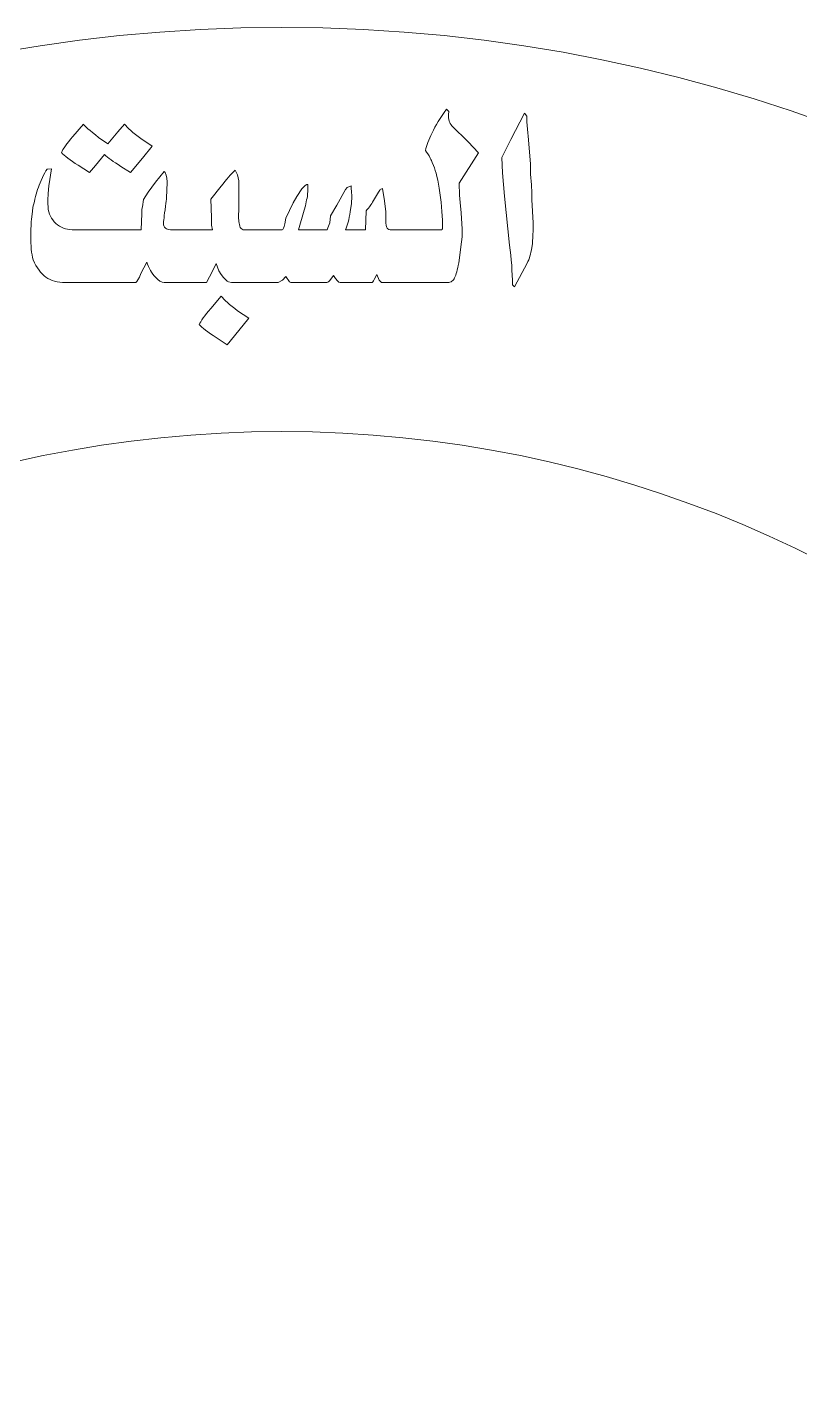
# Model space of a CAD drawing. Header units: millimetres. Extents: x -2159 to -1639, y -1602 to -453.
# Drawn here: x -1749.02 to -1724.93, y -877.41 to -835.24 of the extents above; entities that cross this region are included whole.
import ezdxf

# ---------------------------------------------------------------- set-up
doc = ezdxf.new("R2010")
doc.units = ezdxf.units.MM
doc.header["$MEASUREMENT"] = 0
doc.layers.add('Layer 1', color=7, linetype='Continuous')

msp = doc.modelspace()

# ---------------------------------------------------------------- linework, layer by layer
at = {"layer": 'Layer 1', "color": 250, "lineweight": 9}
for points, knots in [([(-1707.3702, -801.3175), (-1661.2961, -819.9329), (-1639.0364, -872.3735), (-1657.6515, -918.4475), (-1657.6515, -918.4475), (-1676.2666, -964.5215), (-1728.7073, -986.7814), (-1774.7816, -968.1663), (-1774.7816, -968.1663), (-1820.8557, -949.551), (-1843.1153, -897.1104), (-1824.5002, -851.0364), (-1824.5002, -851.0364), (-1805.8851, -804.9622), (-1753.4443, -782.7024), (-1707.3702, -801.3175)], [0, 0, 0, 0, 0.2, 0.2, 0.2, 0.2, 0.4, 0.4, 0.4, 0.4, 0.6, 0.6, 0.6, 0.6, 1, 1, 1, 1]), ([(-1712.4259, -813.8312), (-1673.2631, -829.6542), (-1654.3422, -874.2287), (-1670.1651, -913.3917), (-1670.1651, -913.3917), (-1685.988, -952.5545), (-1730.5627, -971.4753), (-1769.7257, -955.6525), (-1769.7257, -955.6525), (-1808.8886, -939.8299), (-1827.8095, -895.255), (-1811.9866, -856.0922), (-1811.9866, -856.0922), (-1796.1638, -816.9294), (-1751.5891, -798.0085), (-1712.4259, -813.8312)], [0, 0, 0, 0, 0.2, 0.2, 0.2, 0.2, 0.4, 0.4, 0.4, 0.4, 0.6, 0.6, 0.6, 0.6, 1, 1, 1, 1]), ([(-1741.0758, -815.0107), (-1702.5641, -815.0107), (-1671.3443, -846.2304), (-1671.3443, -884.742), (-1671.3443, -884.742), (-1671.3443, -923.2538), (-1702.5641, -954.4732), (-1741.0758, -954.4732), (-1741.0758, -954.4732), (-1779.5876, -954.4732), (-1810.8074, -923.2538), (-1810.8074, -884.742), (-1810.8074, -884.742), (-1810.8074, -846.2304), (-1779.5876, -815.0107), (-1741.0758, -815.0107)], [0, 0, 0, 0, 0.2, 0.2, 0.2, 0.2, 0.4, 0.4, 0.4, 0.4, 0.6, 0.6, 0.6, 0.6, 1, 1, 1, 1]), ([(-1741.0758, -828.5071), (-1710.018, -828.5071), (-1684.8408, -853.6844), (-1684.8408, -884.7422), (-1684.8408, -884.7422), (-1684.8408, -915.7998), (-1710.018, -940.9771), (-1741.0758, -940.9771), (-1741.0758, -940.9771), (-1772.1336, -940.9771), (-1797.3109, -915.7998), (-1797.3109, -884.7422), (-1797.3109, -884.7422), (-1797.3109, -853.6844), (-1772.1336, -828.5071), (-1741.0758, -828.5071)], [0, 0, 0, 0, 0.2, 0.2, 0.2, 0.2, 0.4, 0.4, 0.4, 0.4, 0.6, 0.6, 0.6, 0.6, 1, 1, 1, 1]), ([(-1741.0758, -835.2552), (-1713.745, -835.2552), (-1691.589, -857.4111), (-1691.589, -884.742), (-1691.589, -884.742), (-1691.589, -912.0728), (-1713.745, -934.2287), (-1741.0758, -934.2287), (-1741.0758, -934.2287), (-1768.4068, -934.2287), (-1790.5627, -912.0728), (-1790.5627, -884.742), (-1790.5627, -884.742), (-1790.5627, -857.4111), (-1768.4068, -835.2552), (-1741.0758, -835.2552)], [0, 0, 0, 0, 0.2, 0.2, 0.2, 0.2, 0.4, 0.4, 0.4, 0.4, 0.6, 0.6, 0.6, 0.6, 1, 1, 1, 1]), ([(-1734.949, -839.1678), (-1734.949, -839.1678), (-1735.5515, -840.1104), (-1735.5515, -840.1104), (-1735.5515, -840.1104), (-1735.5515, -840.1104), (-1735.5378, -840.4826), (-1735.5378, -840.4826), (-1735.5378, -840.4826), (-1735.5378, -840.4826), (-1735.5241, -840.7144), (-1735.5241, -840.7144), (-1735.5241, -840.7144), (-1735.5241, -840.7144), (-1735.489, -841.0287), (-1735.489, -841.0287), (-1735.489, -841.0287), (-1735.489, -841.0287), (-1735.457, -841.5474), (-1735.457, -841.5474), (-1735.457, -841.5474), (-1735.457, -841.5474), (-1735.457, -841.7792), (-1735.457, -841.7792), (-1735.457, -841.7792), (-1735.457, -841.7792), (-1735.4753, -841.9362), (-1735.4753, -841.9362), (-1735.4753, -841.9362), (-1735.4753, -841.9362), (-1735.5683, -842.5937), (-1735.5683, -842.5937), (-1735.5683, -842.5937), (-1735.6049, -842.8057), (-1735.6461, -842.9614), (-1735.6934, -843.0589), (-1735.6934, -843.0589), (-1735.7117, -843.1047), (-1735.739, -843.1399), (-1735.7773, -843.1674), (-1735.7773, -843.1674), (-1735.814, -843.1932), (-1735.8612, -843.207), (-1735.9177, -843.207), (-1735.9177, -843.207), (-1735.9177, -843.207), (-1737.1609, -843.207), (-1737.1609, -843.207), (-1737.1609, -843.207), (-1737.1609, -843.207), (-1737.2234, -843.207), (-1737.2234, -843.207), (-1737.2234, -843.207), (-1737.2234, -843.207), (-1737.9557, -843.207), (-1737.9557, -843.207), (-1737.9557, -843.207), (-1737.983, -843.207), (-1738.0105, -843.1825), (-1738.0411, -843.1352), (-1738.0411, -843.1352), (-1738.0411, -843.1352), (-1738.1173, -842.9507), (-1738.1173, -842.9507), (-1738.1173, -842.9507), (-1738.1173, -842.9507), (-1738.2013, -843.1125), (-1738.2013, -843.1125), (-1738.2013, -843.1125), (-1738.2286, -843.175), (-1738.2561, -843.207), (-1738.2867, -843.207), (-1738.2867, -843.207), (-1738.2867, -843.207), (-1739.2613, -843.207), (-1739.2613, -843.207), (-1739.2613, -843.207), (-1739.3056, -843.207), (-1739.3757, -843.1337), (-1739.4703, -842.9873), (-1739.4703, -842.9873), (-1739.4703, -842.9873), (-1739.5832, -843.1415), (-1739.5832, -843.1415), (-1739.5832, -843.1415), (-1739.6244, -843.1856), (-1739.664, -843.207), (-1739.7037, -843.207), (-1739.7037, -843.207), (-1739.7037, -843.207), (-1740.7623, -843.207), (-1740.7623, -843.207), (-1740.7623, -843.207), (-1740.7897, -843.207), (-1740.8157, -843.1993), (-1740.8386, -843.1856), (-1740.8386, -843.1856), (-1740.8386, -843.1856), (-1740.9591, -843.0147), (-1740.9591, -843.0147), (-1740.9591, -843.0147), (-1740.9591, -843.0147), (-1741.0583, -843.1367), (-1741.0583, -843.1367), (-1741.0583, -843.1367), (-1741.0583, -843.1367), (-1741.1926, -843.207), (-1741.1926, -843.207), (-1741.1926, -843.207), (-1741.1926, -843.207), (-1741.5479, -843.207), (-1741.5479, -843.207), (-1741.5479, -843.207), (-1741.5479, -843.207), (-1741.6212, -843.207), (-1741.6212, -843.207), (-1741.6212, -843.207), (-1741.6212, -843.207), (-1742.5243, -843.207), (-1742.5243, -843.207), (-1742.5243, -843.207), (-1742.5243, -843.207), (-1742.6433, -843.207), (-1742.6433, -843.207), (-1742.6433, -843.207), (-1742.6433, -843.207), (-1742.7424, -843.1795), (-1742.7424, -843.1795), (-1742.7424, -843.1795), (-1742.7896, -843.1581), (-1742.8416, -843.1154), (-1742.8995, -843.05), (-1742.8995, -843.05), (-1742.8995, -843.05), (-1742.9697, -842.9552), (-1742.9697, -842.9552), (-1742.9697, -842.9552), (-1742.9697, -842.9552), (-1743.0367, -842.8378), (-1743.0367, -842.8378), (-1743.0367, -842.8378), (-1743.0367, -842.8378), (-1743.1298, -842.6121), (-1743.1298, -842.6121), (-1743.1298, -842.6121), (-1743.1298, -842.6121), (-1743.2381, -842.8486), (-1743.2381, -842.8486), (-1743.2381, -842.8486), (-1743.2381, -842.8486), (-1743.4303, -843.207), (-1743.4303, -843.207), (-1743.4303, -843.207), (-1743.4303, -843.207), (-1744.2571, -843.207), (-1744.2571, -843.207), (-1744.2571, -843.207), (-1744.2571, -843.207), (-1744.303, -843.207), (-1744.303, -843.207), (-1744.303, -843.207), (-1744.303, -843.207), (-1744.7497, -843.207), (-1744.7497, -843.207), (-1744.7497, -843.207), (-1744.829, -843.207), (-1744.9192, -843.152), (-1745.0168, -843.0422), (-1745.0168, -843.0422), (-1745.1344, -842.917), (-1745.2243, -842.7585), (-1745.2897, -842.5663), (-1745.2897, -842.5663), (-1745.2897, -842.5663), (-1745.4683, -842.9262), (-1745.4683, -842.9262), (-1745.4683, -842.9262), (-1745.54, -843.0895), (-1745.5919, -843.1825), (-1745.6253, -843.207), (-1745.6253, -843.207), (-1745.6253, -843.207), (-1747.8235, -843.207), (-1747.8235, -843.207), (-1747.8235, -843.207), (-1748.0676, -843.207), (-1748.2689, -843.1504), (-1748.4276, -843.0392), (-1748.4276, -843.0392), (-1748.5846, -842.9278), (-1748.7174, -842.7478), (-1748.8257, -842.5008), (-1748.8257, -842.5008), (-1748.879, -842.3039), (-1748.9051, -842.0552), (-1748.9051, -841.7547), (-1748.9051, -841.7547), (-1748.9051, -841.6144), (-1748.8959, -841.4422), (-1748.879, -841.236), (-1748.879, -841.236), (-1748.879, -841.236), (-1748.8516, -840.9905), (-1748.8516, -840.9905), (-1748.8516, -840.9905), (-1748.8516, -840.9905), (-1748.8332, -840.8563), (-1748.8332, -840.8563), (-1748.8332, -840.8563), (-1748.8332, -840.8563), (-1748.789, -840.6824), (-1748.789, -840.6824), (-1748.789, -840.6824), (-1748.7449, -840.4733), (-1748.6853, -840.2797), (-1748.6106, -840.1013), (-1748.6106, -840.1013), (-1748.6106, -840.1013), (-1748.5038, -839.8601), (-1748.5038, -839.8601), (-1748.5038, -839.8601), (-1748.5038, -839.8601), (-1748.4626, -839.7886), (-1748.4626, -839.7886), (-1748.4626, -839.7886), (-1748.4626, -839.7886), (-1748.4322, -839.726), (-1748.4322, -839.726), (-1748.4322, -839.726), (-1748.4322, -839.726), (-1748.3863, -839.668), (-1748.3863, -839.668), (-1748.3863, -839.668), (-1748.3863, -839.668), (-1748.2583, -839.6589), (-1748.2583, -839.6589), (-1748.2583, -839.6589), (-1748.2583, -839.6589), (-1748.3422, -840.1943), (-1748.3422, -840.1943), (-1748.3422, -840.1943), (-1748.3422, -840.1943), (-1748.3649, -840.4261), (-1748.3649, -840.4261), (-1748.3649, -840.4261), (-1748.3649, -840.4261), (-1748.3742, -840.635), (-1748.3742, -840.635), (-1748.3742, -840.635), (-1748.3742, -840.635), (-1748.3742, -840.7434), (-1748.3742, -840.7434), (-1748.3742, -840.7434), (-1748.3742, -840.7434), (-1748.3649, -840.8548), (-1748.3649, -840.8548), (-1748.3649, -840.8548), (-1748.3467, -841.0592), (-1748.266, -841.2286), (-1748.121, -841.3612), (-1748.121, -841.3612), (-1747.9776, -841.494), (-1747.8066, -841.5596), (-1747.6101, -841.5596), (-1747.6101, -841.5596), (-1747.6101, -841.5596), (-1745.4652, -841.5596), (-1745.4652, -841.5596), (-1745.4652, -841.5596), (-1745.4652, -841.5596), (-1745.447, -841.3003), (-1745.447, -841.3003), (-1745.447, -841.3003), (-1745.447, -841.3003), (-1745.4423, -841.0638), (-1745.4423, -841.0638), (-1745.4423, -841.0638), (-1745.4423, -840.954), (-1745.4363, -840.8822), (-1745.424, -840.8487), (-1745.424, -840.8487), (-1745.424, -840.8487), (-1745.389, -840.6214), (-1745.389, -840.6214), (-1745.389, -840.6214), (-1745.389, -840.6214), (-1745.2411, -840.388), (-1745.2411, -840.388), (-1745.2411, -840.388), (-1745.2411, -840.388), (-1745.0136, -840.0752), (-1745.0136, -840.0752), (-1745.0136, -840.0752), (-1745.0136, -840.0752), (-1744.7407, -839.7443), (-1744.7407, -839.7443), (-1744.7407, -839.7443), (-1744.7407, -839.7443), (-1744.7178, -839.781), (-1744.7178, -839.781), (-1744.7178, -839.781), (-1744.7178, -839.781), (-1744.678, -839.8617), (-1744.678, -839.8617), (-1744.678, -839.8617), (-1744.678, -839.8617), (-1744.6598, -839.9502), (-1744.6598, -839.9502), (-1744.6598, -839.9502), (-1744.6598, -839.9502), (-1744.6553, -840.0661), (-1744.6553, -840.0661), (-1744.6553, -840.0661), (-1744.6553, -840.0661), (-1744.6644, -840.3438), (-1744.6644, -840.3438), (-1744.6644, -840.3438), (-1744.6644, -840.3438), (-1744.6737, -840.5497), (-1744.6737, -840.5497), (-1744.6737, -840.5497), (-1744.6737, -840.6122), (-1744.6827, -840.7052), (-1744.701, -840.8304), (-1744.701, -840.8304), (-1744.7453, -841.1355), (-1744.7666, -841.3139), (-1744.7666, -841.3674), (-1744.7666, -841.3674), (-1744.7666, -841.4207), (-1744.7483, -841.4681), (-1744.7087, -841.5107), (-1744.7087, -841.5107), (-1744.6673, -841.5426), (-1744.6157, -841.5596), (-1744.553, -841.5596), (-1744.553, -841.5596), (-1744.553, -841.5596), (-1744.303, -841.5596), (-1744.303, -841.5596), (-1744.303, -841.5596), (-1744.303, -841.5596), (-1744.2571, -841.5596), (-1744.2571, -841.5596), (-1744.2571, -841.5596), (-1744.2571, -841.5596), (-1743.2397, -841.5596), (-1743.2397, -841.5596), (-1743.2397, -841.5596), (-1743.2397, -841.5596), (-1743.2686, -841.4131), (-1743.2686, -841.4131), (-1743.2686, -841.4131), (-1743.2686, -841.4131), (-1743.2686, -841.1766), (-1743.2686, -841.1766), (-1743.2686, -841.1766), (-1743.2686, -841.1766), (-1743.2961, -840.606), (-1743.2961, -840.606), (-1743.2961, -840.606), (-1743.2961, -840.606), (-1742.9697, -840.2004), (-1742.9697, -840.2004), (-1742.9697, -840.2004), (-1742.8081, -839.9928), (-1742.6617, -839.8267), (-1742.5319, -839.7016), (-1742.5319, -839.7016), (-1742.5319, -839.7016), (-1742.4618, -839.8481), (-1742.4618, -839.8481), (-1742.4618, -839.8481), (-1742.4618, -839.8481), (-1742.4173, -840.0402), (-1742.4173, -840.0402), (-1742.4173, -840.0402), (-1742.4173, -840.0402), (-1742.4173, -840.3071), (-1742.4173, -840.3071), (-1742.4173, -840.3071), (-1742.4173, -840.3071), (-1742.4173, -840.6275), (-1742.4173, -840.6275), (-1742.4173, -840.6275), (-1742.4173, -840.6275), (-1742.4173, -840.8915), (-1742.4173, -840.8915), (-1742.4173, -840.8915), (-1742.4173, -840.8915), (-1742.4265, -841.1721), (-1742.4265, -841.1721), (-1742.4265, -841.1721), (-1742.4265, -841.1721), (-1742.4173, -841.3048), (-1742.4173, -841.3048), (-1742.4173, -841.3048), (-1742.4173, -841.3048), (-1742.3901, -841.4482), (-1742.3901, -841.4482), (-1742.3901, -841.4482), (-1742.3732, -841.5107), (-1742.335, -841.5474), (-1742.2786, -841.5596), (-1742.2786, -841.5596), (-1742.2786, -841.5596), (-1741.6212, -841.5596), (-1741.6212, -841.5596), (-1741.6212, -841.5596), (-1741.6212, -841.5596), (-1741.5479, -841.5596), (-1741.5479, -841.5596), (-1741.5479, -841.5596), (-1741.5479, -841.5596), (-1741.0674, -841.5596), (-1741.0674, -841.5596), (-1741.0674, -841.5596), (-1741.0399, -841.5596), (-1741.0142, -841.5), (-1740.9866, -841.3809), (-1740.9866, -841.3809), (-1740.9866, -841.3809), (-1740.9591, -841.2011), (-1740.9591, -841.2011), (-1740.9591, -841.2011), (-1740.9591, -841.2011), (-1740.7227, -840.7267), (-1740.7227, -840.7267), (-1740.7227, -840.7267), (-1740.7227, -840.7267), (-1740.6161, -840.5207), (-1740.6161, -840.5207), (-1740.6161, -840.5207), (-1740.6161, -840.5207), (-1740.4543, -840.2889), (-1740.4543, -840.2889), (-1740.4543, -840.2889), (-1740.3749, -840.1897), (-1740.3123, -840.1439), (-1740.2666, -840.1501), (-1740.2666, -840.1501), (-1740.2666, -840.1501), (-1740.268, -840.1897), (-1740.268, -840.1897), (-1740.268, -840.1897), (-1740.268, -840.1897), (-1740.268, -840.2401), (-1740.268, -840.2401), (-1740.268, -840.2401), (-1740.268, -840.2401), (-1740.268, -840.3163), (-1740.268, -840.3163), (-1740.268, -840.3163), (-1740.268, -840.3163), (-1740.2666, -840.3743), (-1740.2666, -840.3743), (-1740.2666, -840.3743), (-1740.2666, -840.3743), (-1740.2757, -840.4323), (-1740.2757, -840.4323), (-1740.2757, -840.4323), (-1740.2757, -840.4826), (-1740.2865, -840.5482), (-1740.3077, -840.629), (-1740.3077, -840.629), (-1740.3077, -840.629), (-1740.343, -840.812), (-1740.343, -840.812), (-1740.343, -840.812), (-1740.343, -840.812), (-1740.3826, -840.9554), (-1740.3826, -840.9554), (-1740.3826, -840.9554), (-1740.3826, -840.9554), (-1740.558, -841.5596), (-1740.558, -841.5596), (-1740.558, -841.5596), (-1740.558, -841.5596), (-1739.664, -841.5596), (-1739.664, -841.5596), (-1739.664, -841.5596), (-1739.664, -841.5596), (-1739.6412, -841.5061), (-1739.6412, -841.5061), (-1739.6412, -841.5061), (-1739.6412, -841.5061), (-1739.5787, -841.346), (-1739.5787, -841.346), (-1739.5787, -841.346), (-1739.5787, -841.346), (-1739.565, -841.1309), (-1739.565, -841.1309), (-1739.565, -841.1309), (-1739.565, -841.1309), (-1739.3649, -840.7922), (-1739.3649, -840.7922), (-1739.3649, -840.7922), (-1739.3649, -840.7922), (-1739.0921, -840.301), (-1739.0921, -840.301), (-1739.0921, -840.301), (-1739.0921, -840.301), (-1739.0387, -840.2431), (-1739.0387, -840.2431), (-1739.0387, -840.2431), (-1739.0387, -840.2431), (-1738.9181, -840.1943), (-1738.9181, -840.1943), (-1738.9181, -840.1943), (-1738.9181, -840.2964), (-1738.915, -840.3499), (-1738.9091, -840.3559), (-1738.9091, -840.3559), (-1738.9091, -840.3559), (-1738.8998, -840.5207), (-1738.8998, -840.5207), (-1738.8998, -840.5207), (-1738.8998, -840.5207), (-1738.912, -840.7389), (-1738.912, -840.7389), (-1738.912, -840.7389), (-1738.912, -840.7389), (-1738.9471, -840.9982), (-1738.9471, -840.9982), (-1738.9471, -840.9982), (-1738.9823, -841.2407), (-1739.031, -841.4284), (-1739.095, -841.5596), (-1739.095, -841.5596), (-1739.095, -841.5596), (-1738.4727, -841.5596), (-1738.4727, -841.5596), (-1738.4727, -841.5596), (-1738.4727, -841.5596), (-1738.4544, -840.9692), (-1738.4544, -840.9692), (-1738.4544, -840.9692), (-1738.3827, -840.9006), (-1738.3171, -840.812), (-1738.2546, -840.7007), (-1738.2546, -840.7007), (-1738.2546, -840.7007), (-1738.0716, -840.388), (-1738.0716, -840.388), (-1738.0716, -840.388), (-1738.0716, -840.388), (-1738.0273, -840.3254), (-1738.0273, -840.3254), (-1738.0273, -840.3254), (-1738.0074, -840.3056), (-1737.977, -840.2874), (-1737.9389, -840.2721), (-1737.9389, -840.2721), (-1737.9389, -840.2721), (-1737.8809, -840.6611), (-1737.8809, -840.6611), (-1737.8809, -840.6611), (-1737.8809, -840.6611), (-1737.8413, -841.0057), (-1737.8413, -841.0057), (-1737.8413, -841.0057), (-1737.8413, -841.0057), (-1737.8413, -841.198), (-1737.8413, -841.198), (-1737.8413, -841.198), (-1737.8413, -841.3201), (-1737.8321, -841.4101), (-1737.8137, -841.4696), (-1737.8137, -841.4696), (-1737.797, -841.529), (-1737.7604, -841.5596), (-1737.707, -841.5596), (-1737.707, -841.5596), (-1737.707, -841.5596), (-1737.2234, -841.5596), (-1737.2234, -841.5596), (-1737.2234, -841.5596), (-1737.2234, -841.5596), (-1737.1609, -841.5596), (-1737.1609, -841.5596), (-1737.1609, -841.5596), (-1737.1609, -841.5596), (-1736.1144, -841.5596), (-1736.1144, -841.5596), (-1736.1144, -841.5596), (-1736.1144, -841.5596), (-1736.0976, -841.5596), (-1736.0976, -841.5596), (-1736.0976, -841.5596), (-1736.0976, -841.5596), (-1736.0794, -841.5457), (-1736.0794, -841.5457), (-1736.0794, -841.5457), (-1736.0794, -841.5457), (-1736.0702, -841.532), (-1736.0702, -841.532), (-1736.0702, -841.532), (-1736.0702, -841.1828), (-1736.0976, -840.8091), (-1736.1527, -840.4124), (-1736.1527, -840.4124), (-1736.2073, -840.0142), (-1736.2746, -839.7306), (-1736.3524, -839.5597), (-1736.3524, -839.5597), (-1736.3524, -839.5597), (-1736.392, -839.4606), (-1736.392, -839.4606), (-1736.392, -839.4606), (-1736.4013, -839.4224), (-1736.4226, -839.3798), (-1736.4546, -839.3309), (-1736.4546, -839.3309), (-1736.505, -839.2333), (-1736.5553, -839.1509), (-1736.6071, -839.0853), (-1736.6071, -839.0853), (-1736.5736, -838.9419), (-1736.5033, -838.7589), (-1736.3966, -838.5362), (-1736.3966, -838.5362), (-1736.2884, -838.3134), (-1736.1403, -838.0695), (-1735.9481, -837.807), (-1735.9481, -837.807), (-1735.9481, -837.807), (-1735.8781, -837.8696), (-1735.8781, -837.8696), (-1735.8781, -837.8696), (-1735.8781, -837.8696), (-1735.8871, -837.9688), (-1735.8871, -837.9688), (-1735.8871, -837.9688), (-1735.8871, -837.9688), (-1735.8871, -838.0755), (-1735.8871, -838.0755), (-1735.8871, -838.0755), (-1735.8871, -838.0755), (-1735.8597, -838.1777), (-1735.8597, -838.1777), (-1735.8597, -838.1777), (-1735.8459, -838.2233), (-1735.8184, -838.2723), (-1735.7803, -838.3257), (-1735.7803, -838.3257), (-1735.7803, -838.3257), (-1735.2754, -838.8184), (-1735.2754, -838.8184), (-1735.2754, -838.8184), (-1735.2754, -838.8184), (-1734.949, -839.1678), (-1734.949, -839.1678)], [0, 0, 0, 0, 0.0060976, 0.0060976, 0.0060976, 0.0060976, 0.0121951, 0.0121951, 0.0121951, 0.0121951, 0.0182927, 0.0182927, 0.0182927, 0.0182927, 0.0243902, 0.0243902, 0.0243902, 0.0243902, 0.0304878, 0.0304878, 0.0304878, 0.0304878, 0.0365854, 0.0365854, 0.0365854, 0.0365854, 0.0426829, 0.0426829, 0.0426829, 0.0426829, 0.0487805, 0.0487805, 0.0487805, 0.0487805, 0.054878, 0.054878, 0.054878, 0.054878, 0.0609756, 0.0609756, 0.0609756, 0.0609756, 0.0670732, 0.0670732, 0.0670732, 0.0670732, 0.0731707, 0.0731707, 0.0731707, 0.0731707, 0.0792683, 0.0792683, 0.0792683, 0.0792683, 0.0853659, 0.0853659, 0.0853659, 0.0853659, 0.0914634, 0.0914634, 0.0914634, 0.0914634, 0.097561, 0.097561, 0.097561, 0.097561, 0.1036585, 0.1036585, 0.1036585, 0.1036585, 0.1097561, 0.1097561, 0.1097561, 0.1097561, 0.1158537, 0.1158537, 0.1158537, 0.1158537, 0.1219512, 0.1219512, 0.1219512, 0.1219512, 0.1280488, 0.1280488, 0.1280488, 0.1280488, 0.1341463, 0.1341463, 0.1341463, 0.1341463, 0.1402439, 0.1402439, 0.1402439, 0.1402439, 0.1463415, 0.1463415, 0.1463415, 0.1463415, 0.152439, 0.152439, 0.152439, 0.152439, 0.1585366, 0.1585366, 0.1585366, 0.1585366, 0.1646341, 0.1646341, 0.1646341, 0.1646341, 0.1707317, 0.1707317, 0.1707317, 0.1707317, 0.1768293, 0.1768293, 0.1768293, 0.1768293, 0.1829268, 0.1829268, 0.1829268, 0.1829268, 0.1890244, 0.1890244, 0.1890244, 0.1890244, 0.195122, 0.195122, 0.195122, 0.195122, 0.2012195, 0.2012195, 0.2012195, 0.2012195, 0.2073171, 0.2073171, 0.2073171, 0.2073171, 0.2134146, 0.2134146, 0.2134146, 0.2134146, 0.2195122, 0.2195122, 0.2195122, 0.2195122, 0.2256098, 0.2256098, 0.2256098, 0.2256098, 0.2317073, 0.2317073, 0.2317073, 0.2317073, 0.2378049, 0.2378049, 0.2378049, 0.2378049, 0.2439024, 0.2439024, 0.2439024, 0.2439024, 0.25, 0.25, 0.25, 0.25, 0.2560976, 0.2560976, 0.2560976, 0.2560976, 0.2621951, 0.2621951, 0.2621951, 0.2621951, 0.2682927, 0.2682927, 0.2682927, 0.2682927, 0.2743902, 0.2743902, 0.2743902, 0.2743902, 0.2804878, 0.2804878, 0.2804878, 0.2804878, 0.2865854, 0.2865854, 0.2865854, 0.2865854, 0.2926829, 0.2926829, 0.2926829, 0.2926829, 0.2987805, 0.2987805, 0.2987805, 0.2987805, 0.304878, 0.304878, 0.304878, 0.304878, 0.3109756, 0.3109756, 0.3109756, 0.3109756, 0.3170732, 0.3170732, 0.3170732, 0.3170732, 0.3231707, 0.3231707, 0.3231707, 0.3231707, 0.3292683, 0.3292683, 0.3292683, 0.3292683, 0.3353659, 0.3353659, 0.3353659, 0.3353659, 0.3414634, 0.3414634, 0.3414634, 0.3414634, 0.347561, 0.347561, 0.347561, 0.347561, 0.3536585, 0.3536585, 0.3536585, 0.3536585, 0.3597561, 0.3597561, 0.3597561, 0.3597561, 0.3658537, 0.3658537, 0.3658537, 0.3658537, 0.3719512, 0.3719512, 0.3719512, 0.3719512, 0.3780488, 0.3780488, 0.3780488, 0.3780488, 0.3841463, 0.3841463, 0.3841463, 0.3841463, 0.3902439, 0.3902439, 0.3902439, 0.3902439, 0.3963415, 0.3963415, 0.3963415, 0.3963415, 0.402439, 0.402439, 0.402439, 0.402439, 0.4085366, 0.4085366, 0.4085366, 0.4085366, 0.4146341, 0.4146341, 0.4146341, 0.4146341, 0.4207317, 0.4207317, 0.4207317, 0.4207317, 0.4268293, 0.4268293, 0.4268293, 0.4268293, 0.4329268, 0.4329268, 0.4329268, 0.4329268, 0.4390244, 0.4390244, 0.4390244, 0.4390244, 0.445122, 0.445122, 0.445122, 0.445122, 0.4512195, 0.4512195, 0.4512195, 0.4512195, 0.4573171, 0.4573171, 0.4573171, 0.4573171, 0.4634146, 0.4634146, 0.4634146, 0.4634146, 0.4695122, 0.4695122, 0.4695122, 0.4695122, 0.4756098, 0.4756098, 0.4756098, 0.4756098, 0.4817073, 0.4817073, 0.4817073, 0.4817073, 0.4878049, 0.4878049, 0.4878049, 0.4878049, 0.4939024, 0.4939024, 0.4939024, 0.4939024, 0.5, 0.5, 0.5, 0.5, 0.5060976, 0.5060976, 0.5060976, 0.5060976, 0.5121951, 0.5121951, 0.5121951, 0.5121951, 0.5182927, 0.5182927, 0.5182927, 0.5182927, 0.5243902, 0.5243902, 0.5243902, 0.5243902, 0.5304878, 0.5304878, 0.5304878, 0.5304878, 0.5365854, 0.5365854, 0.5365854, 0.5365854, 0.5426829, 0.5426829, 0.5426829, 0.5426829, 0.5487805, 0.5487805, 0.5487805, 0.5487805, 0.554878, 0.554878, 0.554878, 0.554878, 0.5609756, 0.5609756, 0.5609756, 0.5609756, 0.5670732, 0.5670732, 0.5670732, 0.5670732, 0.5731707, 0.5731707, 0.5731707, 0.5731707, 0.5792683, 0.5792683, 0.5792683, 0.5792683, 0.5853659, 0.5853659, 0.5853659, 0.5853659, 0.5914634, 0.5914634, 0.5914634, 0.5914634, 0.597561, 0.597561, 0.597561, 0.597561, 0.6036585, 0.6036585, 0.6036585, 0.6036585, 0.6097561, 0.6097561, 0.6097561, 0.6097561, 0.6158537, 0.6158537, 0.6158537, 0.6158537, 0.6219512, 0.6219512, 0.6219512, 0.6219512, 0.6280488, 0.6280488, 0.6280488, 0.6280488, 0.6341463, 0.6341463, 0.6341463, 0.6341463, 0.6402439, 0.6402439, 0.6402439, 0.6402439, 0.6463415, 0.6463415, 0.6463415, 0.6463415, 0.652439, 0.652439, 0.652439, 0.652439, 0.6585366, 0.6585366, 0.6585366, 0.6585366, 0.6646341, 0.6646341, 0.6646341, 0.6646341, 0.6707317, 0.6707317, 0.6707317, 0.6707317, 0.6768293, 0.6768293, 0.6768293, 0.6768293, 0.6829268, 0.6829268, 0.6829268, 0.6829268, 0.6890244, 0.6890244, 0.6890244, 0.6890244, 0.695122, 0.695122, 0.695122, 0.695122, 0.7012195, 0.7012195, 0.7012195, 0.7012195, 0.7073171, 0.7073171, 0.7073171, 0.7073171, 0.7134146, 0.7134146, 0.7134146, 0.7134146, 0.7195122, 0.7195122, 0.7195122, 0.7195122, 0.7256098, 0.7256098, 0.7256098, 0.7256098, 0.7317073, 0.7317073, 0.7317073, 0.7317073, 0.7378049, 0.7378049, 0.7378049, 0.7378049, 0.7439024, 0.7439024, 0.7439024, 0.7439024, 0.75, 0.75, 0.75, 0.75, 0.7560976, 0.7560976, 0.7560976, 0.7560976, 0.7621951, 0.7621951, 0.7621951, 0.7621951, 0.7682927, 0.7682927, 0.7682927, 0.7682927, 0.7743902, 0.7743902, 0.7743902, 0.7743902, 0.7804878, 0.7804878, 0.7804878, 0.7804878, 0.7865854, 0.7865854, 0.7865854, 0.7865854, 0.7926829, 0.7926829, 0.7926829, 0.7926829, 0.7987805, 0.7987805, 0.7987805, 0.7987805, 0.804878, 0.804878, 0.804878, 0.804878, 0.8109756, 0.8109756, 0.8109756, 0.8109756, 0.8170732, 0.8170732, 0.8170732, 0.8170732, 0.8231707, 0.8231707, 0.8231707, 0.8231707, 0.8292683, 0.8292683, 0.8292683, 0.8292683, 0.8353659, 0.8353659, 0.8353659, 0.8353659, 0.8414634, 0.8414634, 0.8414634, 0.8414634, 0.847561, 0.847561, 0.847561, 0.847561, 0.8536585, 0.8536585, 0.8536585, 0.8536585, 0.8597561, 0.8597561, 0.8597561, 0.8597561, 0.8658537, 0.8658537, 0.8658537, 0.8658537, 0.8719512, 0.8719512, 0.8719512, 0.8719512, 0.8780488, 0.8780488, 0.8780488, 0.8780488, 0.8841463, 0.8841463, 0.8841463, 0.8841463, 0.8902439, 0.8902439, 0.8902439, 0.8902439, 0.8963415, 0.8963415, 0.8963415, 0.8963415, 0.902439, 0.902439, 0.902439, 0.902439, 0.9085366, 0.9085366, 0.9085366, 0.9085366, 0.9146341, 0.9146341, 0.9146341, 0.9146341, 0.9207317, 0.9207317, 0.9207317, 0.9207317, 0.9268293, 0.9268293, 0.9268293, 0.9268293, 0.9329268, 0.9329268, 0.9329268, 0.9329268, 0.9390244, 0.9390244, 0.9390244, 0.9390244, 0.945122, 0.945122, 0.945122, 0.945122, 0.9512195, 0.9512195, 0.9512195, 0.9512195, 0.9573171, 0.9573171, 0.9573171, 0.9573171, 0.9634146, 0.9634146, 0.9634146, 0.9634146, 0.9695122, 0.9695122, 0.9695122, 0.9695122, 0.9756098, 0.9756098, 0.9756098, 0.9756098, 0.9817073, 0.9817073, 0.9817073, 0.9817073, 0.9878049, 0.9878049, 0.9878049, 0.9878049, 1, 1, 1, 1]), ([(-1733.2467, -841.3444), (-1733.2467, -841.7136), (-1733.262, -841.9714), (-1733.2924, -842.1178), (-1733.2924, -842.1178), (-1733.3199, -842.3085), (-1733.3656, -842.4703), (-1733.4327, -842.6014), (-1733.4327, -842.6014), (-1733.4327, -842.6014), (-1733.8247, -843.3351), (-1733.8247, -843.3351), (-1733.8247, -843.3351), (-1733.8247, -843.3351), (-1733.895, -843.2817), (-1733.895, -843.2817), (-1733.895, -843.2817), (-1733.895, -842.8699), (-1733.924, -842.4564), (-1733.982, -842.0416), (-1733.982, -842.0416), (-1733.982, -842.0416), (-1734.139, -840.5161), (-1734.139, -840.5161), (-1734.139, -840.5161), (-1734.139, -840.5161), (-1734.2077, -839.787), (-1734.2077, -839.787), (-1734.2077, -839.787), (-1734.2077, -839.787), (-1734.226, -839.308), (-1734.226, -839.308), (-1734.226, -839.308), (-1734.226, -839.308), (-1733.9467, -838.7498), (-1733.9467, -838.7498), (-1733.9467, -838.7498), (-1733.9467, -838.7498), (-1733.5166, -837.926), (-1733.5166, -837.926), (-1733.5166, -837.926), (-1733.5166, -837.926), (-1733.4433, -838.0206), (-1733.4433, -838.0206), (-1733.4433, -838.0206), (-1733.4433, -838.0206), (-1733.4433, -838.1945), (-1733.4433, -838.1945), (-1733.4433, -838.1945), (-1733.4433, -838.1945), (-1733.4267, -838.4262), (-1733.4267, -838.4262), (-1733.4267, -838.4262), (-1733.4267, -838.4262), (-1733.393, -838.7618), (-1733.393, -838.7618), (-1733.393, -838.7618), (-1733.393, -838.7618), (-1733.329, -839.5139), (-1733.329, -839.5139), (-1733.329, -839.5139), (-1733.329, -839.5139), (-1733.329, -839.6711), (-1733.329, -839.6711), (-1733.329, -839.6711), (-1733.329, -839.6711), (-1733.329, -839.8311), (-1733.329, -839.8311), (-1733.329, -839.8311), (-1733.329, -839.8311), (-1733.297, -840.1637), (-1733.297, -840.1637), (-1733.297, -840.1637), (-1733.297, -840.1637), (-1733.2909, -840.4094), (-1733.2909, -840.4094), (-1733.2909, -840.4094), (-1733.2909, -840.4094), (-1733.2848, -840.6275), (-1733.2848, -840.6275), (-1733.2848, -840.6275), (-1733.2848, -840.6275), (-1733.2467, -841.3444), (-1733.2467, -841.3444)], [0, 0, 0, 0, 0.0454545, 0.0454545, 0.0454545, 0.0454545, 0.0909091, 0.0909091, 0.0909091, 0.0909091, 0.1363636, 0.1363636, 0.1363636, 0.1363636, 0.1818182, 0.1818182, 0.1818182, 0.1818182, 0.2272727, 0.2272727, 0.2272727, 0.2272727, 0.2727273, 0.2727273, 0.2727273, 0.2727273, 0.3181818, 0.3181818, 0.3181818, 0.3181818, 0.3636364, 0.3636364, 0.3636364, 0.3636364, 0.4090909, 0.4090909, 0.4090909, 0.4090909, 0.4545455, 0.4545455, 0.4545455, 0.4545455, 0.5, 0.5, 0.5, 0.5, 0.5454545, 0.5454545, 0.5454545, 0.5454545, 0.5909091, 0.5909091, 0.5909091, 0.5909091, 0.6363636, 0.6363636, 0.6363636, 0.6363636, 0.6818182, 0.6818182, 0.6818182, 0.6818182, 0.7272727, 0.7272727, 0.7272727, 0.7272727, 0.7727273, 0.7727273, 0.7727273, 0.7727273, 0.8181818, 0.8181818, 0.8181818, 0.8181818, 0.8636364, 0.8636364, 0.8636364, 0.8636364, 0.9090909, 0.9090909, 0.9090909, 0.9090909, 1, 1, 1, 1]), ([(-1745.1205, -838.9541), (-1745.1205, -838.9541), (-1745.4193, -839.3293), (-1745.4193, -839.3293), (-1745.4193, -839.3293), (-1745.4193, -839.3293), (-1745.7946, -839.7748), (-1745.7946, -839.7748), (-1745.7946, -839.7748), (-1745.7946, -839.7748), (-1746.0983, -839.5841), (-1746.0983, -839.5841), (-1746.0983, -839.5841), (-1746.3287, -839.4361), (-1746.4962, -839.3141), (-1746.6047, -839.2165), (-1746.6047, -839.2165), (-1746.6047, -839.2165), (-1746.8809, -839.5536), (-1746.8809, -839.5536), (-1746.8809, -839.5536), (-1746.8809, -839.5536), (-1747.0729, -839.7748), (-1747.0729, -839.7748), (-1747.0729, -839.7748), (-1747.0729, -839.7748), (-1747.4271, -839.5521), (-1747.4271, -839.5521), (-1747.4271, -839.5521), (-1747.677, -839.3843), (-1747.8509, -839.2516), (-1747.9486, -839.154), (-1747.9486, -839.154), (-1747.8983, -839.0456), (-1747.7792, -838.8779), (-1747.5916, -838.6491), (-1747.5916, -838.6491), (-1747.5916, -838.6491), (-1747.2606, -838.2647), (-1747.2606, -838.2647), (-1747.2606, -838.2647), (-1747.2317, -838.3181), (-1747.0729, -838.4584), (-1746.7877, -838.6872), (-1746.7877, -838.6872), (-1746.7877, -838.6872), (-1746.5056, -838.887), (-1746.5056, -838.887), (-1746.5056, -838.887), (-1746.5056, -838.887), (-1746.193, -838.5041), (-1746.193, -838.5041), (-1746.193, -838.5041), (-1746.193, -838.5041), (-1745.9823, -838.2647), (-1745.9823, -838.2647), (-1745.9823, -838.2647), (-1745.8909, -838.3866), (-1745.7183, -838.5376), (-1745.4683, -838.7194), (-1745.4683, -838.7194), (-1745.4683, -838.7194), (-1745.1205, -838.9541), (-1745.1205, -838.9541)], [0, 0, 0, 0, 0.0588235, 0.0588235, 0.0588235, 0.0588235, 0.1176471, 0.1176471, 0.1176471, 0.1176471, 0.1764706, 0.1764706, 0.1764706, 0.1764706, 0.2352941, 0.2352941, 0.2352941, 0.2352941, 0.2941176, 0.2941176, 0.2941176, 0.2941176, 0.3529412, 0.3529412, 0.3529412, 0.3529412, 0.4117647, 0.4117647, 0.4117647, 0.4117647, 0.4705882, 0.4705882, 0.4705882, 0.4705882, 0.5294118, 0.5294118, 0.5294118, 0.5294118, 0.5882353, 0.5882353, 0.5882353, 0.5882353, 0.6470588, 0.6470588, 0.6470588, 0.6470588, 0.7058824, 0.7058824, 0.7058824, 0.7058824, 0.7647059, 0.7647059, 0.7647059, 0.7647059, 0.8235294, 0.8235294, 0.8235294, 0.8235294, 0.8823529, 0.8823529, 0.8823529, 0.8823529, 1, 1, 1, 1]), ([(-1742.1093, -844.322), (-1742.1093, -844.322), (-1742.4173, -844.6974), (-1742.4173, -844.6974), (-1742.4173, -844.6974), (-1742.4173, -844.6974), (-1742.7837, -845.1457), (-1742.7837, -845.1457), (-1742.7837, -845.1457), (-1742.7837, -845.1457), (-1743.1298, -844.9215), (-1743.1298, -844.9215), (-1743.1298, -844.9215), (-1743.383, -844.7507), (-1743.56, -844.6164), (-1743.659, -844.5188), (-1743.659, -844.5188), (-1743.6073, -844.4106), (-1743.4868, -844.2427), (-1743.2961, -844.0124), (-1743.2961, -844.0124), (-1743.2961, -844.0124), (-1742.9697, -843.628), (-1742.9697, -843.628), (-1742.9697, -843.628), (-1742.8781, -843.75), (-1742.7073, -843.9025), (-1742.4571, -844.0841), (-1742.4571, -844.0841), (-1742.4571, -844.0841), (-1742.1093, -844.322), (-1742.1093, -844.322)], [0, 0, 0, 0, 0.1111111, 0.1111111, 0.1111111, 0.1111111, 0.2222222, 0.2222222, 0.2222222, 0.2222222, 0.3333333, 0.3333333, 0.3333333, 0.3333333, 0.4444444, 0.4444444, 0.4444444, 0.4444444, 0.5555556, 0.5555556, 0.5555556, 0.5555556, 0.6666667, 0.6666667, 0.6666667, 0.6666667, 0.7777778, 0.7777778, 0.7777778, 0.7777778, 1, 1, 1, 1]), ([(-1741.0758, -847.8518), (-1720.7019, -847.8518), (-1704.1856, -864.368), (-1704.1856, -884.742), (-1704.1856, -884.742), (-1704.1856, -905.1159), (-1720.7019, -921.632), (-1741.0758, -921.632), (-1741.0758, -921.632), (-1761.4498, -921.632), (-1777.966, -905.1159), (-1777.966, -884.742), (-1777.966, -884.742), (-1777.966, -864.368), (-1761.4498, -847.8518), (-1741.0758, -847.8518)], [0, 0, 0, 0, 0.2, 0.2, 0.2, 0.2, 0.4, 0.4, 0.4, 0.4, 0.6, 0.6, 0.6, 0.6, 1, 1, 1, 1])]:
    msp.add_open_spline(points, degree=3, knots=knots, dxfattribs=at)

doc.saveas('drawing.dxf')
